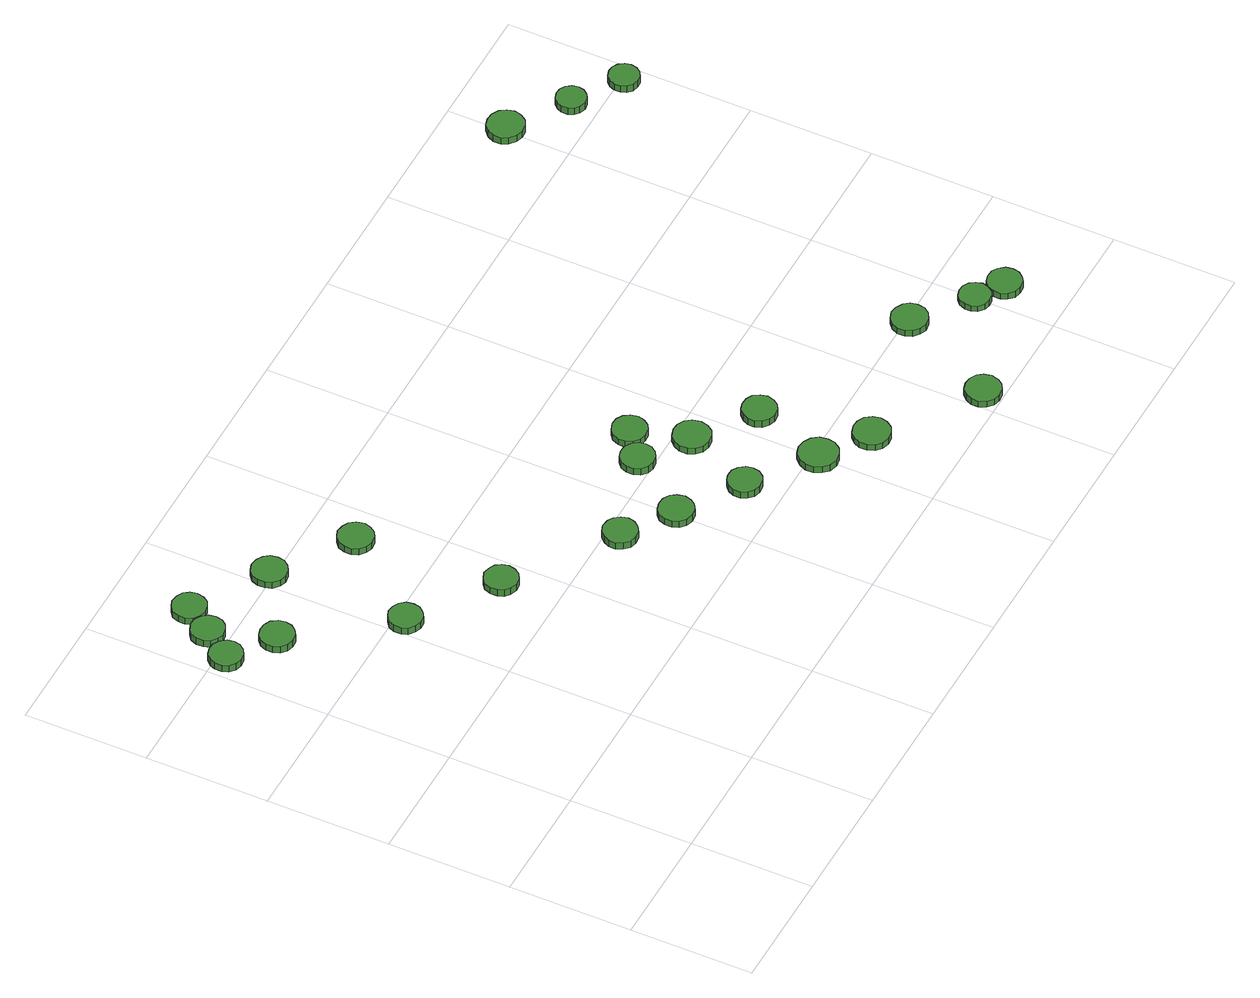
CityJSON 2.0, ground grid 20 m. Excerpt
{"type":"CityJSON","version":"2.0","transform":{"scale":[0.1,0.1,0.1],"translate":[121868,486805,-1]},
"CityObjects":{
"tree1":{"type":"SolitaryVegetationObject","attributes":{"function":"something"},"geometry":[{"type":"MultiSurface","lod":"1","boundaries":[[[0,1,2,3,4,5,6,7,8,9,10,11,12,13,14]],[[15,16,17,18,19,20,21,22,23,24,25,26,27,28,29]],[[0,29,28,1]],[[1,28,27,2]],[[2,27,26,3]],[[3,26,25,4]],[[4,25,24,5]],[[5,24,23,6]],[[6,23,22,7]],[[7,22,21,8]],[[8,21,20,9]],[[9,20,19,10]],[[10,19,18,11]],[[11,18,17,12]],[[12,17,16,13]],[[13,16,15,14]],[[14,15,29,0]]]}]},
"tree2":{"type":"SolitaryVegetationObject","attributes":{"function":"something"},"geometry":[{"type":"MultiSurface","lod":"1","boundaries":[[[30,31,32,33,34,35,36,37,38,39,40,41,42,43,44]],[[45,46,47,48,49,50,51,52,53,54,55,56,57,58,59]],[[30,59,58,31]],[[31,58,57,32]],[[32,57,56,33]],[[33,56,55,34]],[[34,55,54,35]],[[35,54,53,36]],[[36,53,52,37]],[[37,52,51,38]],[[38,51,50,39]],[[39,50,49,40]],[[40,49,48,41]],[[41,48,47,42]],[[42,47,46,43]],[[43,46,45,44]],[[44,45,59,30]]]}]},
"tree3":{"type":"SolitaryVegetationObject","attributes":{"function":"something"},"geometry":[{"type":"MultiSurface","lod":"1","boundaries":[[[60,61,62,63,64,65,66,67,68,69,70,71,72,73,74]],[[75,76,77,78,79,80,81,82,83,84,85,86,87,88,89]],[[60,89,88,61]],[[61,88,87,62]],[[62,87,86,63]],[[63,86,85,64]],[[64,85,84,65]],[[65,84,83,66]],[[66,83,82,67]],[[67,82,81,68]],[[68,81,80,69]],[[69,80,79,70]],[[70,79,78,71]],[[71,78,77,72]],[[72,77,76,73]],[[73,76,75,74]],[[74,75,89,60]]]}]},
"tree4":{"type":"SolitaryVegetationObject","attributes":{"function":"something"},"geometry":[{"type":"MultiSurface","lod":"1","boundaries":[[[90,91,92,93,94,95,96,97,98,99,100,101,102,103,104]],[[105,106,107,108,109,110,111,112,113,114,115,116,117,118,119]],[[90,119,118,91]],[[91,118,117,92]],[[92,117,116,93]],[[93,116,115,94]],[[94,115,114,95]],[[95,114,113,96]],[[96,113,112,97]],[[97,112,111,98]],[[98,111,110,99]],[[99,110,109,100]],[[100,109,108,101]],[[101,108,107,102]],[[102,107,106,103]],[[103,106,105,104]],[[104,105,119,90]]]}]},
"tree5":{"type":"SolitaryVegetationObject","attributes":{"function":"something"},"geometry":[{"type":"MultiSurface","lod":"1","boundaries":[[[120,121,122,123,124,125,126,127,128,129,130,131,132,133,134]],[[135,136,137,138,139,140,141,142,143,144,145,146,147,148,149]],[[120,149,148,121]],[[121,148,147,122]],[[122,147,146,123]],[[123,146,145,124]],[[124,145,144,125]],[[125,144,143,126]],[[126,143,142,127]],[[127,142,141,128]],[[128,141,140,129]],[[129,140,139,130]],[[130,139,138,131]],[[131,138,137,132]],[[132,137,136,133]],[[133,136,135,134]],[[134,135,149,120]]]}]},
"tree6":{"type":"SolitaryVegetationObject","attributes":{"function":"something"},"geometry":[{"type":"MultiSurface","lod":"1","boundaries":[[[150,151,152,153,154,155,156,157,158,159,160,161,162,163,164]],[[165,166,167,168,169,170,171,172,173,174,175,176,177,178,179]],[[150,179,178,151]],[[151,178,177,152]],[[152,177,176,153]],[[153,176,175,154]],[[154,175,174,155]],[[155,174,173,156]],[[156,173,172,157]],[[157,172,171,158]],[[158,171,170,159]],[[159,170,169,160]],[[160,169,168,161]],[[161,168,167,162]],[[162,167,166,163]],[[163,166,165,164]],[[164,165,179,150]]]}]},
"tree7":{"type":"SolitaryVegetationObject","attributes":{"function":"something"},"geometry":[{"type":"MultiSurface","lod":"1","boundaries":[[[180,181,182,183,184,185,186,187,188,189,190,191,192,193,194]],[[195,196,197,198,199,200,201,202,203,204,205,206,207,208,209]],[[180,209,208,181]],[[181,208,207,182]],[[182,207,206,183]],[[183,206,205,184]],[[184,205,204,185]],[[185,204,203,186]],[[186,203,202,187]],[[187,202,201,188]],[[188,201,200,189]],[[189,200,199,190]],[[190,199,198,191]],[[191,198,197,192]],[[192,197,196,193]],[[193,196,195,194]],[[194,195,209,180]]]}]},
"tree8":{"type":"SolitaryVegetationObject","attributes":{"function":"something"},"geometry":[{"type":"MultiSurface","lod":"1","boundaries":[[[210,211,212,213,214,215,216,217,218,219,220,221,222,223,224]],[[225,226,227,228,229,230,231,232,233,234,235,236,237,238,239]],[[210,239,238,211]],[[211,238,237,212]],[[212,237,236,213]],[[213,236,235,214]],[[214,235,234,215]],[[215,234,233,216]],[[216,233,232,217]],[[217,232,231,218]],[[218,231,230,219]],[[219,230,229,220]],[[220,229,228,221]],[[221,228,227,222]],[[222,227,226,223]],[[223,226,225,224]],[[224,225,239,210]]]}]},
"tree9":{"type":"SolitaryVegetationObject","attributes":{"function":"something"},"geometry":[{"type":"MultiSurface","lod":"1","boundaries":[[[240,241,242,243,244,245,246,247,248,249,250,251,252,253,254]],[[255,256,257,258,259,260,261,262,263,264,265,266,267,268,269]],[[240,269,268,241]],[[241,268,267,242]],[[242,267,266,243]],[[243,266,265,244]],[[244,265,264,245]],[[245,264,263,246]],[[246,263,262,247]],[[247,262,261,248]],[[248,261,260,249]],[[249,260,259,250]],[[250,259,258,251]],[[251,258,257,252]],[[252,257,256,253]],[[253,256,255,254]],[[254,255,269,240]]]}]},
"tree10":{"type":"SolitaryVegetationObject","attributes":{"function":"something"},"geometry":[{"type":"MultiSurface","lod":"1","boundaries":[[[270,271,272,273,274,275,276,277,278,279,280,281,282,283,284]],[[285,286,287,288,289,290,291,292,293,294,295,296,297,298,299]],[[270,299,298,271]],[[271,298,297,272]],[[272,297,296,273]],[[273,296,295,274]],[[274,295,294,275]],[[275,294,293,276]],[[276,293,292,277]],[[277,292,291,278]],[[278,291,290,279]],[[279,290,289,280]],[[280,289,288,281]],[[281,288,287,282]],[[282,287,286,283]],[[283,286,285,284]],[[284,285,299,270]]]}]},
"tree11":{"type":"SolitaryVegetationObject","attributes":{"function":"something"},"geometry":[{"type":"MultiSurface","lod":"1","boundaries":[[[300,301,302,303,304,305,306,307,308,309,310,311,312,313,314]],[[315,316,317,318,319,320,321,322,323,324,325,326,327,328,329]],[[300,329,328,301]],[[301,328,327,302]],[[302,327,326,303]],[[303,326,325,304]],[[304,325,324,305]],[[305,324,323,306]],[[306,323,322,307]],[[307,322,321,308]],[[308,321,320,309]],[[309,320,319,310]],[[310,319,318,311]],[[311,318,317,312]],[[312,317,316,313]],[[313,316,315,314]],[[314,315,329,300]]]}]},
"tree12":{"type":"SolitaryVegetationObject","attributes":{"function":"something"},"geometry":[{"type":"MultiSurface","lod":"1","boundaries":[[[330,331,332,333,334,335,336,337,338,339,340,341,342,343,344]],[[345,346,347,348,349,350,351,352,353,354,355,356,357,358,359]],[[330,359,358,331]],[[331,358,357,332]],[[332,357,356,333]],[[333,356,355,334]],[[334,355,354,335]],[[335,354,353,336]],[[336,353,352,337]],[[337,352,351,338]],[[338,351,350,339]],[[339,350,349,340]],[[340,349,348,341]],[[341,348,347,342]],[[342,347,346,343]],[[343,346,345,344]],[[344,345,359,330]]]}]},
"tree13":{"type":"SolitaryVegetationObject","attributes":{"function":"something"},"geometry":[{"type":"MultiSurface","lod":"1","boundaries":[[[360,361,362,363,364,365,366,367,368,369,370,371,372,373,374]],[[375,376,377,378,379,380,381,382,383,384,385,386,387,388,389]],[[360,389,388,361]],[[361,388,387,362]],[[362,387,386,363]],[[363,386,385,364]],[[364,385,384,365]],[[365,384,383,366]],[[366,383,382,367]],[[367,382,381,368]],[[368,381,380,369]],[[369,380,379,370]],[[370,379,378,371]],[[371,378,377,372]],[[372,377,376,373]],[[373,376,375,374]],[[374,375,389,360]]]}]},
"tree14":{"type":"SolitaryVegetationObject","attributes":{"function":"something"},"geometry":[{"type":"MultiSurface","lod":"1","boundaries":[[[390,391,392,393,394,395,396,397,398,399,400,401,402,403,404]],[[405,406,407,408,409,410,411,412,413,414,415,416,417,418,419]],[[390,419,418,391]],[[391,418,417,392]],[[392,417,416,393]],[[393,416,415,394]],[[394,415,414,395]],[[395,414,413,396]],[[396,413,412,397]],[[397,412,411,398]],[[398,411,410,399]],[[399,410,409,400]],[[400,409,408,401]],[[401,408,407,402]],[[402,407,406,403]],[[403,406,405,404]],[[404,405,419,390]]]}]},
"tree15":{"type":"SolitaryVegetationObject","attributes":{"function":"something"},"geometry":[{"type":"MultiSurface","lod":"1","boundaries":[[[420,421,422,423,424,425,426,427,428,429,430,431,432,433,434]],[[435,436,437,438,439,440,441,442,443,444,445,446,447,448,449]],[[420,449,448,421]],[[421,448,447,422]],[[422,447,446,423]],[[423,446,445,424]],[[424,445,444,425]],[[425,444,443,426]],[[426,443,442,427]],[[427,442,441,428]],[[428,441,440,429]],[[429,440,439,430]],[[430,439,438,431]],[[431,438,437,432]],[[432,437,436,433]],[[433,436,435,434]],[[434,435,449,420]]]}]},
"tree16":{"type":"SolitaryVegetationObject","attributes":{"function":"something"},"geometry":[{"type":"MultiSurface","lod":"1","boundaries":[[[450,451,452,453,454,455,456,457,458,459,460,461,462,463,464]],[[465,466,467,468,469,470,471,472,473,474,475,476,477,478,479]],[[450,479,478,451]],[[451,478,477,452]],[[452,477,476,453]],[[453,476,475,454]],[[454,475,474,455]],[[455,474,473,456]],[[456,473,472,457]],[[457,472,471,458]],[[458,471,470,459]],[[459,470,469,460]],[[460,469,468,461]],[[461,468,467,462]],[[462,467,466,463]],[[463,466,465,464]],[[464,465,479,450]]]}]},
"tree17":{"type":"SolitaryVegetationObject","attributes":{"function":"something"},"geometry":[{"type":"MultiSurface","lod":"1","boundaries":[[[480,481,482,483,484,485,486,487,488,489,490,491,492,493,494]],[[495,496,497,498,499,500,501,502,503,504,505,506,507,508,509]],[[480,509,508,481]],[[481,508,507,482]],[[482,507,506,483]],[[483,506,505,484]],[[484,505,504,485]],[[485,504,503,486]],[[486,503,502,487]],[[487,502,501,488]],[[488,501,500,489]],[[489,500,499,490]],[[490,499,498,491]],[[491,498,497,492]],[[492,497,496,493]],[[493,496,495,494]],[[494,495,509,480]]]}]},
"tree18":{"type":"SolitaryVegetationObject","attributes":{"function":"something"},"geometry":[{"type":"MultiSurface","lod":"1","boundaries":[[[510,511,512,513,514,515,516,517,518,519,520,521,522,523,524]],[[525,526,527,528,529,530,531,532,533,534,535,536,537,538,539]],[[510,539,538,511]],[[511,538,537,512]],[[512,537,536,513]],[[513,536,535,514]],[[514,535,534,515]],[[515,534,533,516]],[[516,533,532,517]],[[517,532,531,518]],[[518,531,530,519]],[[519,530,529,520]],[[520,529,528,521]],[[521,528,527,522]],[[522,527,526,523]],[[523,526,525,524]],[[524,525,539,510]]]}]},
"tree19":{"type":"SolitaryVegetationObject","attributes":{"function":"something"},"geometry":[{"type":"MultiSurface","lod":"1","boundaries":[[[540,541,542,543,544,545,546,547,548,549,550,551,552,553,554]],[[555,556,557,558,559,560,561,562,563,564,565,566,567,568,569]],[[540,569,568,541]],[[541,568,567,542]],[[542,567,566,543]],[[543,566,565,544]],[[544,565,564,545]],[[545,564,563,546]],[[546,563,562,547]],[[547,562,561,548]],[[548,561,560,549]],[[549,560,559,550]],[[550,559,558,551]],[[551,558,557,552]],[[552,557,556,553]],[[553,556,555,554]],[[554,555,569,540]]]}]},
"tree20":{"type":"SolitaryVegetationObject","attributes":{"function":"something"},"geometry":[{"type":"MultiSurface","lod":"1","boundaries":[[[570,571,572,573,574,575,576,577,578,579,580,581,582,583,584]],[[585,586,587,588,589,590,591,592,593,594,595,596,597,598,599]],[[570,599,598,571]],[[571,598,597,572]],[[572,597,596,573]],[[573,596,595,574]],[[574,595,594,575]],[[575,594,593,576]],[[576,593,592,577]],[[577,592,591,578]],[[578,591,590,579]],[[579,590,589,580]],[[580,589,588,581]],[[581,588,587,582]],[[582,587,586,583]],[[583,586,585,584]],[[584,585,599,570]]]}]},
"tree21":{"type":"SolitaryVegetationObject","attributes":{"function":"something"},"geometry":[{"type":"MultiSurface","lod":"1","boundaries":[[[600,601,602,603,604,605,606,607,608,609,610,611,612,613,614]],[[615,616,617,618,619,620,621,622,623,624,625,626,627,628,629]],[[600,629,628,601]],[[601,628,627,602]],[[602,627,626,603]],[[603,626,625,604]],[[604,625,624,605]],[[605,624,623,606]],[[606,623,622,607]],[[607,622,621,608]],[[608,621,620,609]],[[609,620,619,610]],[[610,619,618,611]],[[611,618,617,612]],[[612,617,616,613]],[[613,616,615,614]],[[614,615,629,600]]]}]},
"tree22":{"type":"SolitaryVegetationObject","attributes":{"function":"something"},"geometry":[{"type":"MultiSurface","lod":"1","boundaries":[[[630,631,632,633,634,635,636,637,638,639,640,641,642,643,644]],[[645,646,647,648,649,650,651,652,653,654,655,656,657,658,659]],[[630,659,658,631]],[[631,658,657,632]],[[632,657,656,633]],[[633,656,655,634]],[[634,655,654,635]],[[635,654,653,636]],[[636,653,652,637]],[[637,652,651,638]],[[638,651,650,639]],[[639,650,649,640]],[[640,649,648,641]],[[641,648,647,642]],[[642,647,646,643]],[[643,646,645,644]],[[644,645,659,630]]]}]},
"tree23":{"type":"SolitaryVegetationObject","attributes":{"function":"something"},"geometry":[{"type":"MultiSurface","lod":"1","boundaries":[[[660,661,662,663,664,665,666,667,668,669,670,671,672,673,674]],[[675,676,677,678,679,680,681,682,683,684,685,686,687,688,689]],[[660,689,688,661]],[[661,688,687,662]],[[662,687,686,663]],[[663,686,685,664]],[[664,685,684,665]],[[665,684,683,666]],[[666,683,682,667]],[[667,682,681,668]],[[668,681,680,669]],[[669,680,679,670]],[[670,679,678,671]],[[671,678,677,672]],[[672,677,676,673]],[[673,676,675,674]],[[674,675,689,660]]]}]},
"tree24":{"type":"SolitaryVegetationObject","attributes":{"function":"something"},"geometry":[{"type":"MultiSurface","lod":"1","boundaries":[[[690,691,692,693,694,695,696,697,698,699,700,701,702,703,704]],[[705,706,707,708,709,710,711,712,713,714,715,716,717,718,719]],[[690,719,718,691]],[[691,718,717,692]],[[692,717,716,693]],[[693,716,715,694]],[[694,715,714,695]],[[695,714,713,696]],[[696,713,712,697]],[[697,712,711,698]],[[698,711,710,699]],[[699,710,709,700]],[[700,709,708,701]],[[701,708,707,702]],[[702,707,706,703]],[[703,706,705,704]],[[704,705,719,690]]]}]}
},
"vertices":[
[62,785,21],[60,796,21],[53,805,21],[43,811,21],[32,812,21],[22,809,21],[13,801,21],[9,791,21],[9,780,21],[13,770,21],[22,762,21],[32,759,21],[43,760,21],[53,766,21],[60,775,21],[60,775,8],[53,766,8],[43,760,8],[32,759,8],[22,762,8],[13,770,8],[9,780,8],[9,791,8],[13,801,8],[22,809,8],[32,812,8],[43,811,8],[53,805,8],[60,796,8],[62,785,8],
[97,833,20],[95,844,20],[88,853,20],[78,859,20],[67,860,20],[57,856,20],[48,849,20],[44,839,20],[44,828,20],[48,817,20],[57,810,20],[67,806,20],[78,808,20],[88,813,20],[95,822,20],[95,822,7],[88,813,7],[78,808,7],[67,806,7],[57,810,7],[48,817,7],[44,828,7],[44,839,7],[48,849,7],[57,856,7],[67,860,7],[78,859,7],[88,853,7],[95,844,7],[97,833,7],
[133,736,20],[131,747,20],[124,757,20],[114,762,20],[103,763,20],[92,760,20],[83,752,20],[79,742,20],[79,730,20],[83,720,20],[92,712,20],[103,709,20],[114,710,20],[124,716,20],[131,725,20],[131,725,7],[124,716,7],[114,710,7],[103,709,7],[92,712,7],[83,720,7],[79,730,7],[79,742,7],[83,752,7],[92,760,7],[103,763,7],[114,762,7],[124,757,7],[131,747,7],[133,736,7],
[128,879,20],[125,890,20],[119,899,20],[109,904,20],[97,906,20],[87,902,20],[78,895,20],[74,884,20],[74,873,20],[78,862,20],[87,855,20],[97,851,20],[109,853,20],[119,858,20],[125,867,20],[125,867,7],[119,858,7],[109,853,7],[97,851,7],[87,855,7],[78,862,7],[74,873,7],[74,884,7],[78,895,7],[87,902,7],[97,906,7],[109,904,7],[119,899,7],[125,890,7],[128,879,7],
[252,584,19],[250,595,19],[243,604,19],[233,609,19],[222,611,19],[212,607,19],[203,600,19],[199,590,19],[199,578,19],[203,568,19],[212,561,19],[222,557,19],[233,558,19],[243,564,19],[250,573,19],[250,573,6],[243,564,6],[233,558,6],[222,557,6],[212,561,6],[203,568,6],[199,578,6],[199,590,6],[203,600,6],[212,607,6],[222,611,6],[233,609,6],[243,604,6],[250,595,6],[252,584,6],
[249,807,19],[247,818,19],[240,827,19],[230,833,19],[218,835,19],[207,831,19],[198,823,19],[194,812,19],[194,801,19],[198,790,19],[207,782,19],[218,778,19],[230,780,19],[240,786,19],[247,795,19],[247,795,7],[240,786,7],[230,780,7],[218,778,7],[207,782,7],[198,790,7],[194,801,7],[194,812,7],[198,823,7],[207,831,7],[218,835,7],[230,833,7],[240,827,7],[247,818,7],[249,807,7],
[385,492,20],[382,503,20],[376,512,20],[366,517,20],[355,519,20],[344,515,20],[336,508,20],[332,497,20],[332,486,20],[336,476,20],[344,469,20],[355,465,20],[366,466,20],[376,472,20],[382,481,20],[382,481,7],[376,472,7],[366,466,7],[355,465,7],[344,469,7],[336,476,7],[332,486,7],[332,497,7],[336,508,7],[344,515,7],[355,519,7],[366,517,7],[376,512,7],[382,503,7],[385,492,7],
[369,723,19],[366,735,19],[359,745,19],[349,750,19],[337,752,19],[326,748,19],[317,740,19],[313,729,19],[313,717,19],[317,707,19],[326,699,19],[337,695,19],[349,696,19],[359,702,19],[366,712,19],[366,712,7],[359,702,7],[349,696,7],[337,695,7],[326,699,7],[317,707,7],[313,717,7],[313,729,7],[317,740,7],[326,748,7],[337,752,7],[349,750,7],[359,745,7],[366,735,7],[369,723,7],
[552,378,20],[549,390,20],[542,399,20],[533,404,20],[521,406,20],[510,402,20],[502,394,20],[497,384,20],[497,373,20],[502,362,20],[510,354,20],[521,351,20],[533,352,20],[542,358,20],[549,367,20],[549,367,7],[542,358,7],[533,352,7],[521,351,7],[510,354,7],[502,362,7],[497,373,7],[497,384,7],[502,394,7],[510,402,7],[521,406,7],[533,404,7],[542,399,7],[549,390,7],[552,378,7],
[630,324,20],[627,336,20],[621,345,20],[611,351,20],[599,352,20],[588,349,20],[579,341,20],[575,330,20],[575,319,20],[579,308,20],[588,300,20],[599,297,20],[611,298,20],[621,304,20],[627,313,20],[627,313,7],[621,304,7],[611,298,7],[599,297,7],[588,300,7],[579,308,7],[575,319,7],[575,330,7],[579,341,7],[588,349,7],[599,352,7],[611,351,7],[621,345,7],[627,336,7],[630,324,7],
[727,260,20],[725,271,20],[718,280,20],[709,286,20],[697,287,20],[687,284,20],[679,276,20],[674,266,20],[674,255,20],[679,245,20],[687,237,20],[697,234,20],[709,235,20],[718,240,20],[725,249,20],[725,249,7],[718,240,7],[709,235,7],[697,234,7],[687,237,7],[679,245,7],[674,255,7],[674,266,7],[679,276,7],[687,284,7],[697,287,7],[709,286,7],[718,280,7],[725,271,7],[727,260,7],
[701,424,20],[699,435,20],[692,444,20],[682,450,20],[671,451,20],[660,448,20],[651,440,20],[647,430,20],[647,418,20],[651,408,20],[660,400,20],[671,397,20],[682,398,20],[692,404,20],[699,413,20],[699,413,7],[692,404,7],[682,398,7],[671,397,7],[660,400,7],[651,408,7],[647,418,7],[647,430,7],[651,440,7],[660,448,7],[671,451,7],[682,450,7],[692,444,7],[699,435,7],[701,424,7],
[831,188,19],[829,201,19],[821,212,19],[810,218,19],[797,220,19],[784,216,19],[775,207,19],[769,195,19],[769,182,19],[775,170,19],[784,161,19],[797,157,19],[810,159,19],[821,165,19],[829,176,19],[829,176,7],[821,165,7],[810,159,7],[797,157,7],[784,161,7],[775,170,7],[769,182,7],[769,195,7],[775,207,7],[784,216,7],[797,220,7],[810,218,7],[821,212,7],[829,201,7],[831,188,7],
[748,460,19],[745,472,19],[739,481,19],[729,487,19],[717,488,19],[706,484,19],[698,477,19],[693,466,19],[693,455,19],[698,444,19],[706,436,19],[717,433,19],[729,434,19],[739,440,19],[745,449,19],[745,449,7],[739,440,7],[729,434,7],[717,433,7],[706,436,7],[698,444,7],[693,455,7],[693,466,7],[698,477,7],[706,484,7],[717,488,7],[729,487,7],[739,481,7],[745,472,7],[748,460,7],
[780,372,19],[777,385,19],[770,395,19],[759,401,19],[747,402,19],[735,398,19],[726,390,19],[721,379,19],[721,366,19],[726,355,19],[735,346,19],[747,343,19],[759,344,19],[770,350,19],[777,360,19],[777,360,7],[770,350,7],[759,344,7],[747,343,7],[735,346,7],[726,355,7],[721,366,7],[721,379,7],[726,390,7],[735,398,7],[747,402,7],[759,401,7],[770,395,7],[777,385,7],[780,372,7],
[905,138,19],[902,150,19],[895,160,19],[884,166,19],[872,167,19],[860,163,19],[851,155,19],[846,144,19],[846,132,19],[851,120,19],[860,112,19],[872,108,19],[884,110,19],[895,116,19],[902,126,19],[902,126,7],[895,116,7],[884,110,7],[872,108,7],[860,112,7],[851,120,7],[846,132,7],[846,144,7],[851,155,7],[860,163,7],[872,167,7],[884,166,7],[895,160,7],[902,150,7],[905,138,7],
[870,307,20],[867,318,20],[861,328,20],[851,333,20],[839,334,20],[829,331,20],[820,323,20],[815,313,20],[815,302,20],[820,291,20],[829,283,20],[839,280,20],[851,281,20],[861,287,20],[867,296,20],[867,296,7],[861,287,7],[851,281,7],[839,280,7],[829,283,7],[820,291,7],[815,302,7],[815,313,7],[820,323,7],[829,331,7],[839,334,7],[851,333,7],[861,328,7],[867,318,7],[870,307,7],
[1057,30,19],[1054,42,19],[1048,51,19],[1037,57,19],[1025,58,19],[1014,55,19],[1005,47,19],[1000,36,19],[1000,24,19],[1005,13,19],[1014,5,19],[1025,2,19],[1037,3,19],[1048,9,19],[1054,18,19],[1054,18,7],[1048,9,7],[1037,3,7],[1025,2,7],[1014,5,7],[1005,13,7],[1000,24,7],[1000,36,7],[1005,47,7],[1014,55,7],[1025,58,7],[1037,57,7],[1048,51,7],[1054,42,7],[1057,30,7],
[1140,193,19],[1138,205,19],[1131,214,19],[1120,220,19],[1108,222,19],[1097,218,19],[1088,210,19],[1083,199,19],[1083,187,19],[1088,176,19],[1097,168,19],[1108,164,19],[1120,166,19],[1131,172,19],[1138,181,19],[1138,181,7],[1131,172,7],[1120,166,7],[1108,164,7],[1097,168,7],[1088,176,7],[1083,187,7],[1083,199,7],[1088,210,7],[1097,218,7],[1108,222,7],[1120,220,7],[1131,214,7],[1138,205,7],[1140,193,7],
[1223,128,18],[1220,138,18],[1214,147,18],[1205,152,18],[1195,153,18],[1185,150,18],[1177,143,18],[1173,133,18],[1173,123,18],[1177,113,18],[1185,106,18],[1195,103,18],[1205,104,18],[1214,109,18],[1220,118,18],[1220,118,7],[1214,109,7],[1205,104,7],[1195,103,7],[1185,106,7],[1177,113,7],[1173,123,7],[1173,133,7],[1177,143,7],[1185,150,7],[1195,153,7],[1205,152,7],[1214,147,7],[1220,138,7],[1223,128,7],
[1269,101,19],[1267,112,19],[1260,121,19],[1251,127,19],[1239,128,19],[1228,125,19],[1220,117,19],[1215,107,19],[1215,95,19],[1220,85,19],[1228,77,19],[1239,74,19],[1251,75,19],[1260,81,19],[1267,90,19],[1267,90,7],[1260,81,7],[1251,75,7],[1239,74,7],[1228,77,7],[1220,85,7],[1215,95,7],[1215,107,7],[1220,117,7],[1228,125,7],[1239,128,7],[1251,127,7],[1260,121,7],[1267,112,7],[1269,101,7],
[1222,900,32],[1219,912,32],[1212,922,32],[1201,928,32],[1189,929,32],[1178,926,32],[1168,917,32],[1163,906,32],[1163,894,32],[1168,883,32],[1178,875,32],[1189,871,32],[1201,872,32],[1212,878,32],[1219,888,32],[1219,888,19],[1212,878,19],[1201,872,19],[1189,871,19],[1178,875,19],[1168,883,19],[1163,894,19],[1163,906,19],[1168,917,19],[1178,926,19],[1189,929,19],[1201,928,19],[1212,922,19],[1219,912,19],[1222,900,19],
[1309,838,32],[1307,848,32],[1301,856,32],[1293,861,32],[1283,862,32],[1273,859,32],[1266,852,32],[1262,843,32],[1262,833,32],[1266,824,32],[1273,818,32],[1283,814,32],[1293,816,32],[1301,821,32],[1307,829,32],[1307,829,19],[1301,821,19],[1293,816,19],[1283,814,19],[1273,818,19],[1266,824,19],[1262,833,19],[1262,843,19],[1266,852,19],[1273,859,19],[1283,862,19],[1293,861,19],[1301,856,19],[1307,848,19],[1309,838,19],
[1385,789,32],[1383,799,32],[1377,807,32],[1368,812,32],[1359,813,32],[1349,810,32],[1342,803,32],[1338,794,32],[1338,784,32],[1342,775,32],[1349,768,32],[1359,765,32],[1368,766,32],[1377,771,32],[1383,779,32],[1383,779,19],[1377,771,19],[1368,766,19],[1359,765,19],[1349,768,19],[1342,775,19],[1338,784,19],[1338,794,19],[1342,803,19],[1349,810,19],[1359,813,19],[1368,812,19],[1377,807,19],[1383,799,19],[1385,789,19]
]}
